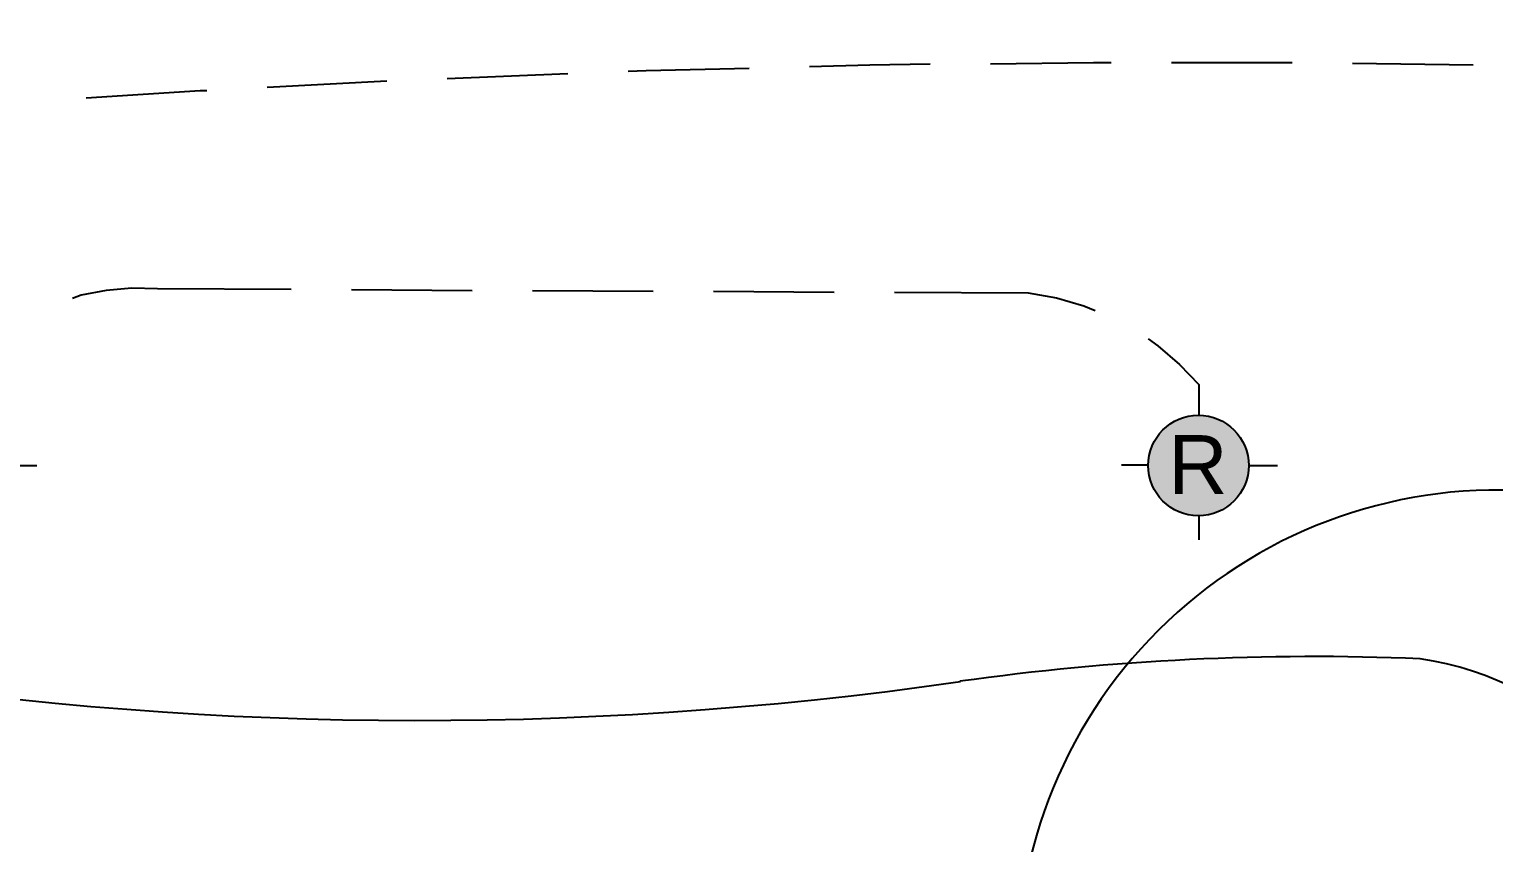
# Model space of a CAD drawing. Header units: millimetres. Extents: x -6528 to 8477, y -4350 to 6937.
# Drawn here: x -941 to 1270, y 3204 to 4432 of the extents above; entities that cross this region are included whole.
import ezdxf

# ---------------------------------------------------------------- set-up
doc = ezdxf.new("R2010")
doc.units = ezdxf.units.MM
doc.styles.add('PDF Arial', font='arial.ttf')

msp = doc.modelspace()

# ---------------------------------------------------------------- linework, layer by layer
at = {"color": 7, "lineweight": 25}
for points in [[(419.1, 4378.7), (328, 4377.5), (236.8, 4375.1)], [(692.4, 4381.1), (665.7, 4381.1), (510.2, 4378.7)], [(965.7, 4381.1), (783.5, 4381.1)], [(1239, 4377.5), (1056.8, 4379.9)], [(-127.6, 4364.1), (-309.8, 4356.8)], [(145.7, 4372.6), (-9.8, 4369), (-36.5, 4367.8)], [(-673, 4338.6), (-682.7, 4338.6), (-855.2, 4327.7)], [(-400.9, 4353.2), (-581.9, 4343.5)], [(-545.5, 4038.6), (-747.1, 4039.8), (-786, 4041), (-824.9, 4037.4), (-862.5, 4030.1), (-875.9, 4025.2)], [(-454.4, 4038.6), (-272.1, 4037.4)], [(-181, 4037.4), (1.2, 4036.1)], [(92.3, 4036.1), (274.5, 4034.9)], [(365.6, 4034.9), (567.3, 4033.7), (609.8, 4026.4), (651.1, 4014.3), (668.1, 4007)], [(748.3, 3964.5), (762.8, 3953.5), (795.6, 3925.6), (824.8, 3895.2), (824.8, 3849.1)], [(-929.3, 3772.5), (-971.9, 3772.5)], [(749.5, 3773.7), (708.2, 3773.7)], [(943.8, 3772.5), (900.1, 3772.5)], [(824.8, 3697.2), (824.8, 3660.8)]]:
    msp.add_lwpolyline(points, dxfattribs=at)
msp.add_lwpolyline([(1575.8, 3058.1, 0.33243), (1158.8, 3481.3, 0.045268), (464.1, 3447.3)], format="xyb", dxfattribs=at)
msp.add_circle((824.2, 3773.1), 75.9, dxfattribs=at)
for centre, radius, start, end in [((-353.1, 9136.7), 5748.3, 209.23071, 278.18445), ((1276.1, 3010.3), 725.8, 87.995, 184.8448)]:
    msp.add_arc(centre, radius, start, end, dxfattribs=at)
at = {"color": 2, "transparency": 33554559}
for points in [[(817.5, 3847.8), (845.5, 3845.4), (804.1, 3845.4)], [(832.1, 3847.8), (817.5, 3847.8), (845.5, 3845.4)], [(778.6, 3833.3), (880.7, 3823.5), (768.9, 3823.5)], [(790.8, 3840.6), (871, 3833.3), (778.6, 3833.3)], [(871, 3833.3), (778.6, 3833.3), (880.7, 3823.5)], [(804.1, 3845.4), (858.8, 3840.6), (790.8, 3840.6)], [(858.8, 3840.6), (790.8, 3840.6), (871, 3833.3)], [(845.5, 3845.4), (804.1, 3845.4), (858.8, 3840.6)], [(760.4, 3812.6), (895.3, 3800.5), (754.3, 3800.5)], [(768.9, 3823.5), (889.2, 3812.6), (760.4, 3812.6)], [(889.2, 3812.6), (760.4, 3812.6), (895.3, 3800.5)], [(880.7, 3823.5), (768.9, 3823.5), (889.2, 3812.6)], [(750.7, 3787.1), (900.1, 3772.5), (749.5, 3772.5)], [(754.3, 3800.5), (898.9, 3787.1), (750.7, 3787.1)], [(898.9, 3787.1), (750.7, 3787.1), (900.1, 3772.5)], [(895.3, 3800.5), (754.3, 3800.5), (898.9, 3787.1)], [(900.1, 3772.5), (749.5, 3772.5), (898.9, 3759.2)], [(749.5, 3772.5), (898.9, 3759.2), (750.7, 3759.2)], [(898.9, 3759.2), (750.7, 3759.2), (895.3, 3745.8)], [(750.7, 3759.2), (895.3, 3745.8), (754.3, 3745.8)], [(895.3, 3745.8), (754.3, 3745.8), (889.2, 3732.4)], [(754.3, 3745.8), (889.2, 3732.4), (760.4, 3732.4)], [(889.2, 3732.4), (760.4, 3732.4), (880.7, 3721.5)], [(760.4, 3732.4), (880.7, 3721.5), (768.9, 3721.5)], [(880.7, 3721.5), (768.9, 3721.5), (871, 3711.8)], [(768.9, 3721.5), (871, 3711.8), (778.6, 3711.8)], [(871, 3711.8), (778.6, 3711.8), (858.8, 3704.5)], [(778.6, 3711.8), (858.8, 3704.5), (790.8, 3704.5)], [(858.8, 3704.5), (790.8, 3704.5), (845.5, 3699.6)], [(790.8, 3704.5), (845.5, 3699.6), (804.1, 3699.6)], [(845.5, 3699.6), (804.1, 3699.6), (832.1, 3697.2)], [(804.1, 3699.6), (832.1, 3697.2), (817.5, 3697.2)]]:
    msp.add_solid(points, dxfattribs=at)

# ---------------------------------------------------------------- texts
at = {"color": 7, "insert": (778.6, 3730), "char_height": 88.9, "attachment_point": 7, "style": 'PDF Arial'}
msp.add_mtext('R', dxfattribs=at)

doc.saveas('drawing.dxf')
